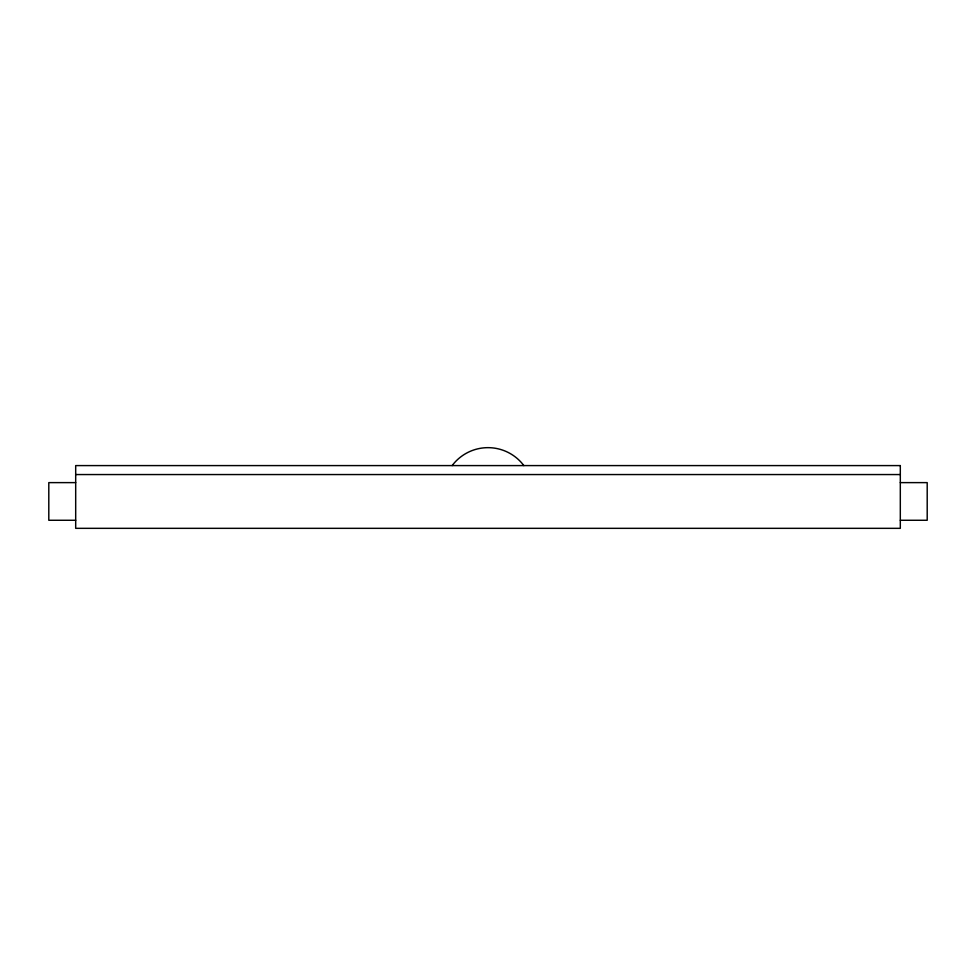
<?xml version="1.0" encoding="UTF-8"?>
<svg xmlns="http://www.w3.org/2000/svg" width="976" height="976" viewBox="0 0 976 976"><rect width="100%" height="100%" fill="white"/><g stroke="black" fill="none" stroke-linecap="round" stroke-linejoin="round"><path stroke-width="1.46" d="M75.689 474.556L900.311 474.556M75.689 482.62L48.8 482.62L48.8 520.269L75.689 520.269M900.311 482.62L927.2 482.62L927.2 520.269L900.311 520.269M452.144 465.589A44.811 44.811 0 0 1 523.856 465.589M900.311 465.589L75.689 465.589L75.689 528.333L900.311 528.333L900.311 465.589"/></g></svg>
